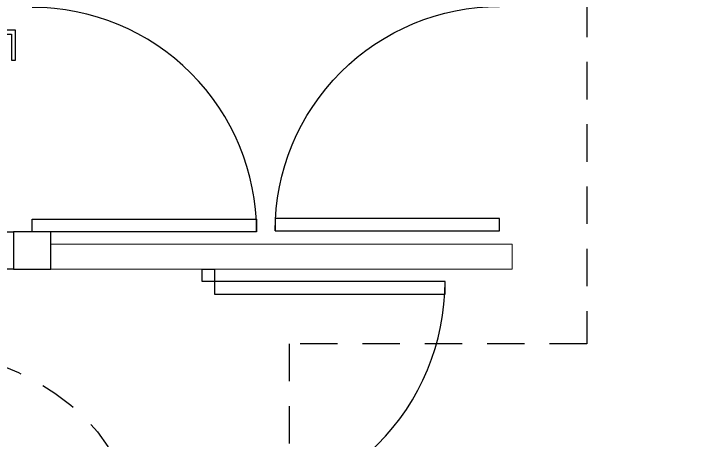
# Model space of a CAD drawing. Header units: metres. Extents: x -22 to 564, y 0 to 143.
# Drawn here: x 105.959 to 108.683, y 42.638 to 44.35 of the extents above; entities that cross this region are included whole.
import ezdxf
from ezdxf.enums import TextEntityAlignment as Align

# ---------------------------------------------------------------- set-up
doc = ezdxf.new("R2010")
doc.units = ezdxf.units.M
doc.linetypes.add('XREF 1N NEURO-ONCOLOGIA$0$HIDDE150', pattern=[0.24, 0.15, -0.09])
for name, color, linetype in [('XREF 1N NEURO-ONCOLOGIA$0$CANCELES', 1, 'Continuous'), ('XREF 1N NEURO-ONCOLOGIA$0$MUROS', 3, 'Continuous'), ('XREF 1N NEURO-ONCOLOGIA$0$PLAFONES', 20, 'XREF 1N NEURO-ONCOLOGIA$0$HIDDE150'), ('XREF 1N NEURO-ONCOLOGIA$0$PUERTAS', 253, 'Continuous'), ('XREF 1N NEURO-ONCOLOGIA$0$TEX-MOB', 4, 'Continuous')]:
    doc.layers.add(name, color=color, linetype=linetype)
doc.layers.add('XREF 1N NEURO-ONCOLOGIA$0$MUROS DE TABLAROCA', color=150, linetype='Continuous', lineweight=13)
doc.styles.add('XREF 1N NEURO-ONCOLOGIA$0$HANDLET', font='romans.shx')

# ---------------------------------------------------------------- blocks, each defined once
blk = doc.blocks.new('XREF 1N NEURO-ONCOLOGIA$0$A$C93b65087')
for points in [[(0, 0.85), (0, 0.9), (-0.15, 0.9), (-0.15, 0.85)], [(0.808, 0.853), (0.792, 0.853), (0.792, 0.891), (0.688, 0.891), (0.688, 0.907), (0.808, 0.907), (0.808, 0.853)], [(0, 0.85), (-0.05, 0.85), (-0.05, 0), (0, 0)], [(0.85, 0.8), (0, 0.8), (0, 0.85), (0.85, 0.85)], [(0.82, 0.85), (0.78, 0.85), (0.78, 0.853), (0.82, 0.853)], [(0.808, 0.797), (0.792, 0.797), (0.792, 0.759), (0.688, 0.759), (0.688, 0.743), (0.808, 0.743), (0.808, 0.797)], [(0.82, 0.8), (0.78, 0.8), (0.78, 0.797), (0.82, 0.797)], [(-0.053, 0.042), (-0.053, 0.058), (-0.091, 0.058), (-0.091, 0.162), (-0.107, 0.162), (-0.107, 0.042), (-0.053, 0.042)], [(0.003, 0.042), (0.003, 0.058), (0.041, 0.058), (0.041, 0.162), (0.057, 0.162), (0.057, 0.042), (0.003, 0.042)], [(-0.05, 0.03), (-0.05, 0.07), (-0.053, 0.07), (-0.053, 0.03)], [(0, 0.03), (0, 0.07), (0.003, 0.07), (0.003, 0.03)], [(0, -0.85), (-0.05, -0.85), (-0.05, 0), (0, 0)], [(-0.053, -0.042), (-0.053, -0.058), (-0.091, -0.058), (-0.091, -0.162), (-0.107, -0.162), (-0.107, -0.042), (-0.053, -0.042)], [(-0.05, -0.03), (-0.05, -0.07), (-0.053, -0.07), (-0.053, -0.03)], [(0, -0.03), (0, -0.07), (0.003, -0.07), (0.003, -0.03)], [(0.003, -0.042), (0.003, -0.058), (0.041, -0.058), (0.041, -0.162), (0.057, -0.162), (0.057, -0.042), (0.003, -0.042)], [(0.808, -0.797), (0.792, -0.797), (0.792, -0.759), (0.688, -0.759), (0.688, -0.743), (0.808, -0.743), (0.808, -0.797)], [(0.85, -0.8), (0, -0.8), (0, -0.85), (0.85, -0.85)], [(0.82, -0.8), (0.78, -0.8), (0.78, -0.797), (0.82, -0.797)], [(0, -0.85), (0, -0.9), (-0.15, -0.9), (-0.15, -0.85)], [(0.808, -0.853), (0.792, -0.853), (0.792, -0.891), (0.688, -0.891), (0.688, -0.907), (0.808, -0.907), (0.808, -0.853)], [(0.82, -0.85), (0.78, -0.85), (0.78, -0.853), (0.82, -0.853)]]:
    blk.add_lwpolyline(points, close=True)
for centre, start, end in [((0, 0.85), 270, 0), ((0, -0.85), 0, 90)]:
    blk.add_arc(centre, 0.85, start, end)
blk = doc.blocks.new('XREF 1N NEURO-ONCOLOGIA')
at = {"layer": 'XREF 1N NEURO-ONCOLOGIA$0$CANCELES'}
blk.add_lwpolyline([(9.8739, 37.7016), (9.8739, 37.6516), (9.8239, 37.6516), (9.8239, 37.7016)], close=True, dxfattribs=at)
blk.add_lwpolyline([(8.8989, 37.6516, 0.414214), (9.8239, 36.7266), (9.8239, 37.6516), (9.7739, 37.6516), (9.7739, 36.7266), (9.8239, 36.7266)], format="xyb", dxfattribs=at)
at = {"layer": 'XREF 1N NEURO-ONCOLOGIA$0$MUROS', "elevation": 0}
blk.add_lwpolyline([(9.8739, 38.3076), (10.0239, 38.3076), (10.0239, 38.4576), (9.8739, 38.4576)], close=True, dxfattribs=at)
at = {"layer": 'XREF 1N NEURO-ONCOLOGIA$0$MUROS DE TABLAROCA'}
blk.add_lwpolyline([(9.9739, 38.3076), (9.8739, 38.3076), (9.8739, 36.4576), (9.9739, 36.4576)], close=True, dxfattribs=at)
at = {"layer": 'XREF 1N NEURO-ONCOLOGIA$0$PLAFONES'}
blk.add_lwpolyline([(1.4486, 34.2658), (1.4486, 32.6576), (8.2239, 32.6576), (8.2239, 29.8208), (9.5773, 29.8208), (9.5773, 31.8176), (9.5773, 34.9576), (12.9548, 34.9576), (12.9548, 36.1576), (9.5739, 36.1576), (9.5739, 37.3516), (8.2239, 37.3516), (8.2239, 34.2658)], close=True, dxfattribs=at)
blk.add_ellipse((8.8989, 38.9921), major_axis=(0, 0.9905), ratio=0.681467, dxfattribs=at)
at = {"layer": 'XREF 1N NEURO-ONCOLOGIA$0$PUERTAS', "elevation": 0}
for points in [[(10.0239, 37.4826), (10.0239, 38.3826), (10.0739, 38.3826), (10.0739, 37.4826), (10.0239, 37.4826, 0.414214), (10.9239, 38.3826)], [(10.0273, 37.4085), (10.0273, 36.5085), (10.0773, 36.5085), (10.0773, 37.4085), (10.0273, 37.4085, -0.414214), (10.9273, 36.5085)]]:
    blk.add_lwpolyline(points, format="xyb", dxfattribs=at)
at = {"layer": 'XREF 1N NEURO-ONCOLOGIA$0$PUERTAS', "xscale": -1, "rotation": 180}
blk.add_blockref('XREF 1N NEURO-ONCOLOGIA$0$A$C93b65087', (10.0239, 39.3576, 0), dxfattribs=at)
at = {"layer": 'XREF 1N NEURO-ONCOLOGIA$0$TEX-MOB', "style": 'XREF 1N NEURO-ONCOLOGIA$0$HANDLET'}
for p in [(1.7, 4.5847, 0), (1.7073, 2.0138, 0)]:
    blk.add_attdef('234', text='', height=0.075, rotation=180, dxfattribs=at).set_placement(p, align=Align.MIDDLE_CENTER)

msp = doc.modelspace()

# ---------------------------------------------------------------- block references
at = {"rotation": 90}
msp.add_blockref('XREF 1N NEURO-ONCOLOGIA', (144.4169, 33.4511), dxfattribs=at)

doc.saveas('drawing.dxf')
